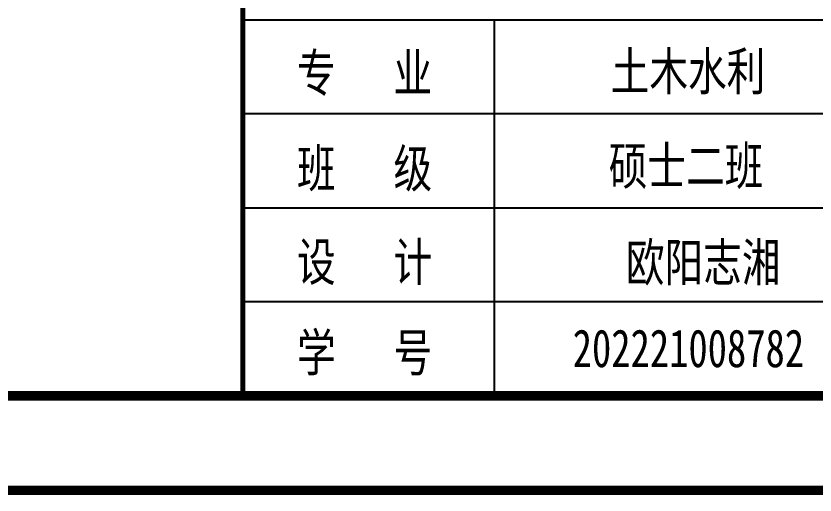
# Model space of a CAD drawing. Extents: x 31132 to 885236, y 345273 to 1212165.
# Drawn here: x 262731 to 268017, y 409925 to 413094 of the extents above; entities that cross this region are included whole.
import ezdxf

# ---------------------------------------------------------------- set-up
doc = ezdxf.new("R2010")
doc.units = 0
doc.header["$LTSCALE"] = 1000
for name, color, linetype in [('PUB_TITLE', 4, 'CONTINUOUS'), ('TEXT', 7, 'CONTINUOUS'), ('TK', 4, 'CONTINUOUS')]:
    doc.layers.add(name, color=color, linetype=linetype)
doc.styles.add('图框_仿宋', font='simfang.ttf', dxfattribs={"width": 0.75, "height": 250})

msp = doc.modelspace()

# ---------------------------------------------------------------- linework, layer by layer
at = {"layer": 'PUB_TITLE', "color": 4}
for p, q in [((264231.69, 413068.37), (278294.19, 413068.37)), ((265894.09, 413068.37), (265894.09, 410580.9)), ((268647.55, 412446.5), (264231.69, 412446.5)), ((264231.69, 411824.63), (278294.19, 411824.63)), ((268647.55, 411202.77), (264231.69, 411202.77))]:
    msp.add_line(p, q, dxfattribs=at)
at = {"layer": 'PUB_TITLE', "color": 4, "const_width": 31.25}
msp.add_lwpolyline([(264231.69, 414330.9), (264231.69, 410580.9)], dxfattribs=at)
at = {"layer": 'TK', "const_width": 62.5}
for points in [[(226419.19, 409955.9), (226419.19, 447080.9), (278919.19, 447080.9), (278919.19, 409955.9)], [(229544.19, 410580.9), (229544.19, 446455.9), (278294.19, 446455.9), (278294.19, 410580.9)]]:
    msp.add_lwpolyline(points, close=True, dxfattribs=at)

# ---------------------------------------------------------------- texts
at = {"layer": 'TEXT', "lineweight": 20, "style": '图框_仿宋', "width": 0.75}
for s, p in [('专   业', (264589.86, 412592.13)), ('土木水利', (266665.21, 412602.28)), ('班   级', (264589.86, 411959.98)), ('硕士二班', (266651.91, 411976.83)), ('设   计', (264589.86, 411342.26)), ('欧阳志湘', (266765.49, 411338.8)), ('学   号', (264589.86, 410742.53)), ('202221008782', (266413.68, 410770.62))]:
    msp.add_text(s, height=250, dxfattribs=at).set_placement(p)

doc.saveas('drawing.dxf')
